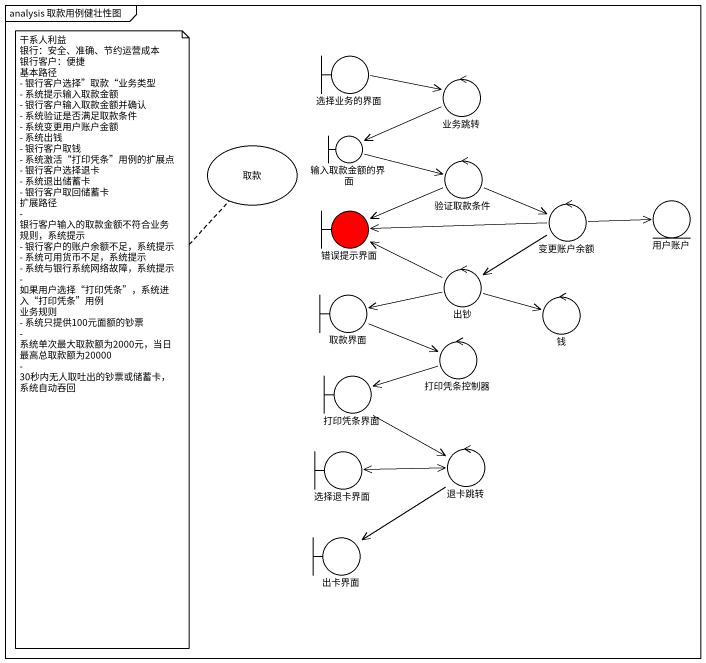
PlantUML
@startuml
mainframe analysis 取款用例健壮性图
boundary 选择业务的界面
control 业务跳转
boundary 输入取款金额的界面
usecase 取款
control 验证取款条件
boundary 错误提示界面 #FF0000
control 变更账户余额
entity 用户账户
control 出钞
boundary 取款界面
control 钱
control 打印凭条控制器
boundary 打印凭条界面
control 退卡跳转
boundary 选择退卡界面
boundary 出卡界面
选择业务的界面 -right-> 业务跳转
业务跳转 -left-> 输入取款金额的界面
输入取款金额的界面 -right-> 验证取款条件
验证取款条件 -left-> 错误提示界面
验证取款条件 -right-> 变更账户余额
变更账户余额 -left-> 错误提示界面
变更账户余额 -right-> 用户账户
变更账户余额 --> 出钞
出钞 -left-> 错误提示界面
出钞 -left-> 取款界面
出钞 -right-> 钱
取款界面 -right-> 打印凭条控制器
打印凭条控制器 -left-> 打印凭条界面
打印凭条界面 --> 退卡跳转
退卡跳转 -left-> 选择退卡界面
退卡跳转 --> 出卡界面
选择退卡界面 -right-> 退卡跳转
note bottom of 取款
  干系人利益
  银行：安全、准确、节约运营成本
  银行客户：便捷
  基本路径
  - 银行客户选择”取款“业务类型
  - 系统提示输入取款金额
  - 银行客户输入取款金额并确认
  - 系统验证是否满足取款条件
  - 系统变更用户账户金额
  - 系统出钱
  - 银行客户取钱
  - 系统激活“打印凭条”用例的扩展点
  - 银行客户选择退卡
  - 系统退出储蓄卡
  - 银行客户取回储蓄卡
  扩展路径
  - 银行客户输入的取款金额不符合业务规则，系统提示
  - 银行客户的账户余额不足，系统提示
  - 系统可用货币不足，系统提示
  - 系统与银行系统网络故障，系统提示
  - 如果用户选择“打印凭条”，系统进入“打印凭条”用例
  业务规则
  - 系统只提供100元面额的钞票
  - 系统单次最大取款额为2000元，当日最高总取款额为20000
  - 30秒内无人取吐出的钞票或储蓄卡，系统自动吞回
end note
@enduml
